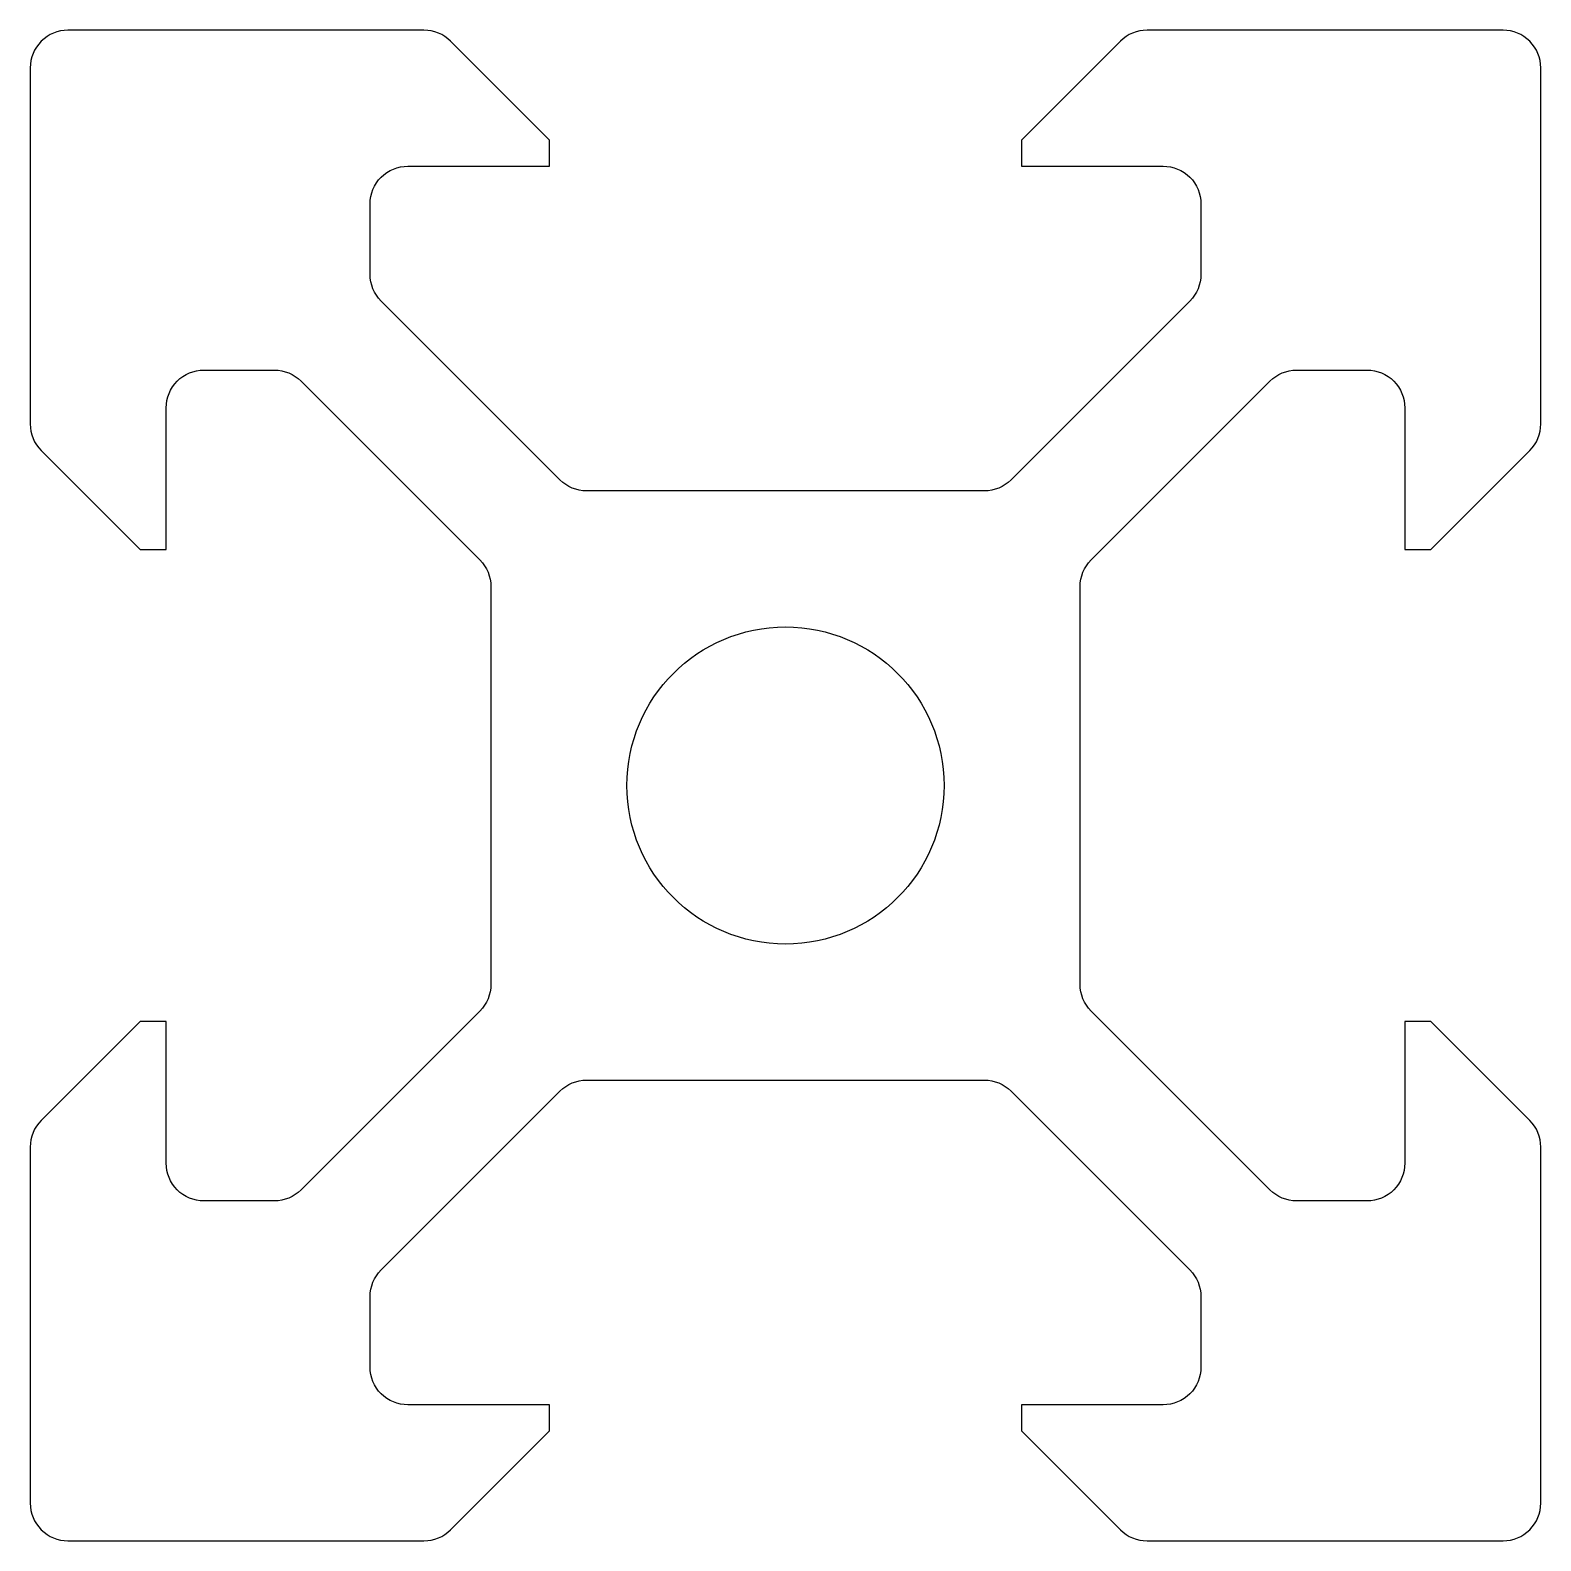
# Model space of a CAD drawing. Header units: millimetres. Extents: x -10 to 10, y -10 to 10.
import ezdxf

# ---------------------------------------------------------------- set-up
doc = ezdxf.new("R2010")
doc.units = ezdxf.units.MM
doc.layers.get('0').update_dxf_attribs({"linetype": 'CONTINUOUS'})

msp = doc.modelspace()

# ---------------------------------------------------------------- linework, layer by layer
msp.add_lwpolyline([(-6.768, -5.5), (-7.7, -5.5, -0.414214), (-8.2, -5), (-8.2, -3.125), (-8.545, -3.125), (-9.854, -4.434, 0.198912), (-10, -4.787), (-10, -9.5, 0.414214), (-9.5, -10), (-4.787, -10, 0.198912), (-4.434, -9.854), (-3.125, -8.545), (-3.125, -8.2), (-5, -8.2, -0.414214), (-5.5, -7.7), (-5.5, -6.768, -0.198912), (-5.354, -6.414), (-2.986, -4.046, -0.198912), (-2.632, -3.9), (2.632, -3.9, -0.198912), (2.986, -4.046), (5.354, -6.414, -0.198912), (5.5, -6.768), (5.5, -7.7, -0.414214), (5, -8.2), (3.125, -8.2), (3.125, -8.545), (4.434, -9.854, 0.198912), (4.787, -10), (9.5, -10, 0.414214), (10, -9.5), (10, -4.787, 0.198912), (9.854, -4.434), (8.545, -3.125), (8.2, -3.125), (8.2, -5, -0.414214), (7.7, -5.5), (6.768, -5.5, -0.198912), (6.414, -5.354), (4.046, -2.986, -0.198912), (3.9, -2.632), (3.9, 2.632, -0.198912), (4.046, 2.986), (6.414, 5.354, -0.198912), (6.768, 5.5), (7.7, 5.5, -0.414214), (8.2, 5), (8.2, 3.125), (8.545, 3.125), (9.854, 4.434, 0.198912), (10, 4.787), (10, 9.5, 0.414214), (9.5, 10), (4.787, 10, 0.198912), (4.434, 9.854), (3.125, 8.545), (3.125, 8.2), (5, 8.2, -0.414214), (5.5, 7.7), (5.5, 6.768, -0.198912), (5.354, 6.414), (2.986, 4.046, -0.198912), (2.632, 3.9), (-2.632, 3.9, -0.198912), (-2.986, 4.046), (-5.354, 6.414, -0.198912), (-5.5, 6.768), (-5.5, 7.7, -0.414214), (-5, 8.2), (-3.125, 8.2), (-3.125, 8.545), (-4.434, 9.854, 0.198912), (-4.787, 10), (-9.5, 10, 0.414214), (-10, 9.5), (-10, 4.787, 0.198912), (-9.854, 4.434), (-8.545, 3.125), (-8.2, 3.125), (-8.2, 5, -0.414214), (-7.7, 5.5), (-6.768, 5.5, -0.198912), (-6.414, 5.354), (-4.046, 2.986, -0.198912), (-3.9, 2.632), (-3.9, -2.632, -0.198912), (-4.046, -2.986), (-6.414, -5.354, -0.198912)], format="xyb", close=True)
msp.add_lwpolyline([(-6.768, -5.5), (-7.7, -5.5, -0.414214), (-8.2, -5), (-8.2, -3.125), (-8.545, -3.125), (-9.854, -4.434, 0.198912), (-10, -4.787), (-10, -9.5, 0.414214), (-9.5, -10), (-4.787, -10, 0.198912), (-4.434, -9.854), (-3.125, -8.545), (-3.125, -8.2), (-5, -8.2, -0.414214), (-5.5, -7.7), (-5.5, -6.768, -0.198912), (-5.354, -6.414), (-2.986, -4.046, -0.198912), (-2.632, -3.9), (2.632, -3.9, -0.198912), (2.986, -4.046), (5.354, -6.414, -0.198912), (5.5, -6.768), (5.5, -7.7, -0.414214), (5, -8.2), (3.125, -8.2), (3.125, -8.545), (4.434, -9.854, 0.198912), (4.787, -10), (9.5, -10, 0.414214), (10, -9.5), (10, -4.787, 0.198912), (9.854, -4.434), (8.545, -3.125), (8.2, -3.125), (8.2, -5, -0.414214), (7.7, -5.5), (6.768, -5.5, -0.198912), (6.414, -5.354), (4.046, -2.986, -0.198912), (3.9, -2.632), (3.9, 2.632, -0.198912), (4.046, 2.986), (6.414, 5.354, -0.198912), (6.768, 5.5), (7.7, 5.5, -0.414214), (8.2, 5), (8.2, 3.125), (8.545, 3.125), (9.854, 4.434, 0.198912), (10, 4.787), (10, 9.5, 0.414214), (9.5, 10), (4.787, 10, 0.198912), (4.434, 9.854), (3.125, 8.545), (3.125, 8.2), (5, 8.2, -0.414214), (5.5, 7.7), (5.5, 6.768, -0.198912), (5.354, 6.414), (2.986, 4.046, -0.198912), (2.632, 3.9), (-2.632, 3.9, -0.198912), (-2.986, 4.046), (-5.354, 6.414, -0.198912), (-5.5, 6.768), (-5.5, 7.7, -0.414214), (-5, 8.2), (-3.125, 8.2), (-3.125, 8.545), (-4.434, 9.854, 0.198912), (-4.787, 10), (-9.5, 10, 0.414214), (-10, 9.5), (-10, 4.787, 0.198912), (-9.854, 4.434), (-8.545, 3.125), (-8.2, 3.125), (-8.2, 5, -0.414214), (-7.7, 5.5), (-6.768, 5.5, -0.198912), (-6.414, 5.354), (-4.046, 2.986, -0.198912), (-3.9, 2.632), (-3.9, -2.632, -0.198912), (-4.046, -2.986), (-6.414, -5.354, -0.198912)], format="xyb", close=True)
msp.add_circle((0, 0), 2.1)
msp.add_circle((0, 0), 2.1)

doc.saveas('drawing.dxf')
